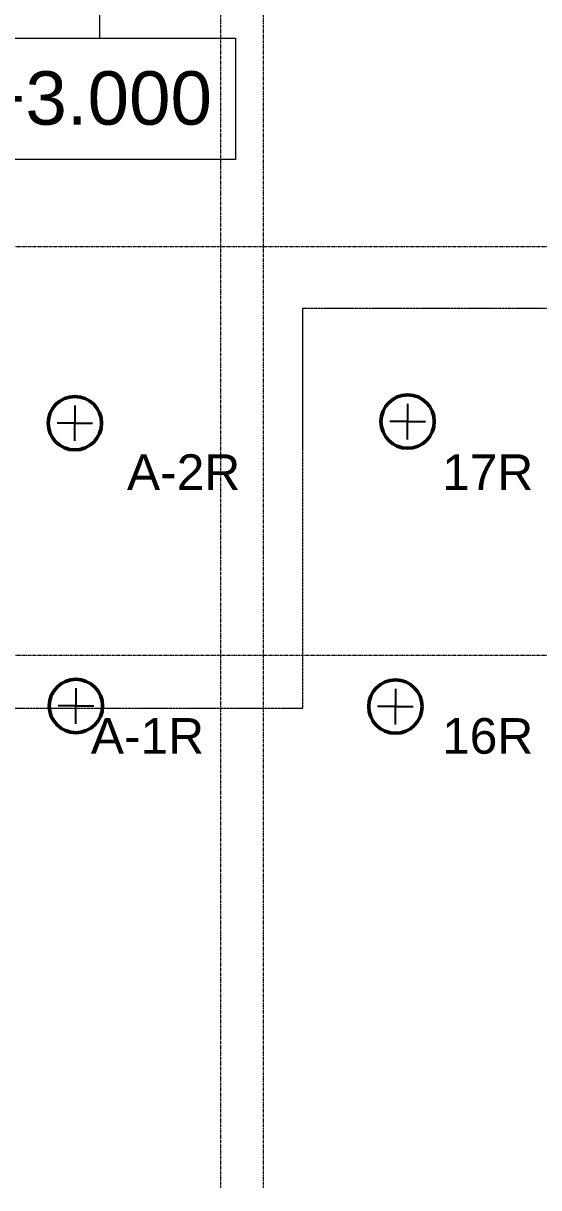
# Model space of a CAD drawing. Header units: millimetres. Extents: x 984 to 425800, y -34355 to 59419.
# Drawn here: x 141466 to 155948, y -30742 to 1956 of the extents above; entities that cross this region are included whole.
import ezdxf

# ---------------------------------------------------------------- set-up
doc = ezdxf.new("R2010")
doc.units = ezdxf.units.MM
doc.linetypes.add('DPA_Grid _ Level 100', pattern=[10, 5.5, -1.6, 1.3, -1.6])
doc.linetypes.add('DPA_Hidden 100', pattern=[7.2, 4.7, -2.5])
for name, color, linetype, lineweight in [('A-ANNO-NOTE', 3, 'Continuous', 25), ('A-DETL', 1, 'Continuous', 70), ('G-ANNO-TEXT', 3, 'Continuous', 9), ('S-GRID', 251, 'Continuous', 9)]:
    doc.layers.add(name, color=color, linetype=linetype, lineweight=lineweight)
doc.styles.add('Arial_3', font='arial.ttf', dxfattribs={"height": 1500})
doc.styles.add('Arial_4', font='arial.ttf', dxfattribs={"height": 1000})

# ---------------------------------------------------------------- blocks, each defined once
blk = doc.blocks.new('DPA_GM_ROW_Node - Small-3986038-4110-01 GROUND LEVEL - REFLECTED CEILING PLAN')
at = {"layer": 'A-ANNO-NOTE'}
for p, q in [((0, 1), (0, 0)), ((0, 0), (-1, 0)), ((0, 0), (1, 0)), ((0, -1), (0, 0))]:
    blk.add_line(p, q, dxfattribs=at)
at = {"layer": 'A-ANNO-NOTE', "lineweight": 50}
blk.add_circle((0, 0), 1.5, dxfattribs=at)

msp = doc.modelspace()

# ---------------------------------------------------------------- linework, layer by layer
at = {"layer": 'A-DETL', "linetype": 'DPA_Hidden 100', "lineweight": 9}
for p, q in [((149317.7, -17276.1), (149317.7, -6041)), ((149317.7, -6041), (317960.8, -6041)), ((101460.8, -17276.1), (149317.7, -17276.1))]:
    msp.add_line(p, q, dxfattribs=at)
at = {"layer": 'G-ANNO-TEXT', "color": 250}
msp.add_line((143609.8, 9807), (143609.8, 1542.6), dxfattribs=at)
at = {"layer": 'G-ANNO-TEXT', "color": 250, "flags": 128}
msp.add_lwpolyline([(139786.3, 1542.6), (147433.3, 1542.6), (147433.3, -1869.4), (139786.3, -1869.4)], close=True, dxfattribs=at)
at = {"layer": 'S-GRID', "linetype": 'DPA_Grid _ Level 100'}
for p, q in [((147015.8, -30742.3), (147015.8, 54919.2)), ((148217.7, -30742.3), (148217.7, 54038.7)), ((413949.6, -4321), (59238.8, -4321)), ((413949.6, -15796), (59238.8, -15796))]:
    msp.add_line(p, q, dxfattribs=at)

# ---------------------------------------------------------------- block references
at = {"layer": 'A-ANNO-NOTE', "xscale": 500, "yscale": 500, "zscale": 500}
for p in [(152264.4, -9228), (142915.6, -9273.4), (142944.4, -17215.1), (151922.4, -17231)]:
    msp.add_blockref('DPA_GM_ROW_Node - Small-3986038-4110-01 GROUND LEVEL - REFLECTED CEILING PLAN', p, dxfattribs=at)

# ---------------------------------------------------------------- texts
at = {"layer": 'G-ANNO-TEXT', "color": 7, "attachment_point": 1}
for s, insert, char_height, width, style in [('+3.000', (140302.3, 608.4), 1500, 7976.791, 'Arial_3'), ('A-2R', (144379.9, -10147.5), 1000, 3928.269, 'Arial_4'), ('17R', (153232.4, -10147.5), 1000, 3166.666, 'Arial_4'), ('A-1R', (143364.5, -17554.8), 1000, 3928.269, 'Arial_4'), ('16R', (153232.4, -17554.8), 1000, 3166.666, 'Arial_4')]:
    msp.add_mtext(s, dxfattribs=dict(at, insert=insert, char_height=char_height, width=width, style=style))

doc.saveas('drawing.dxf')
